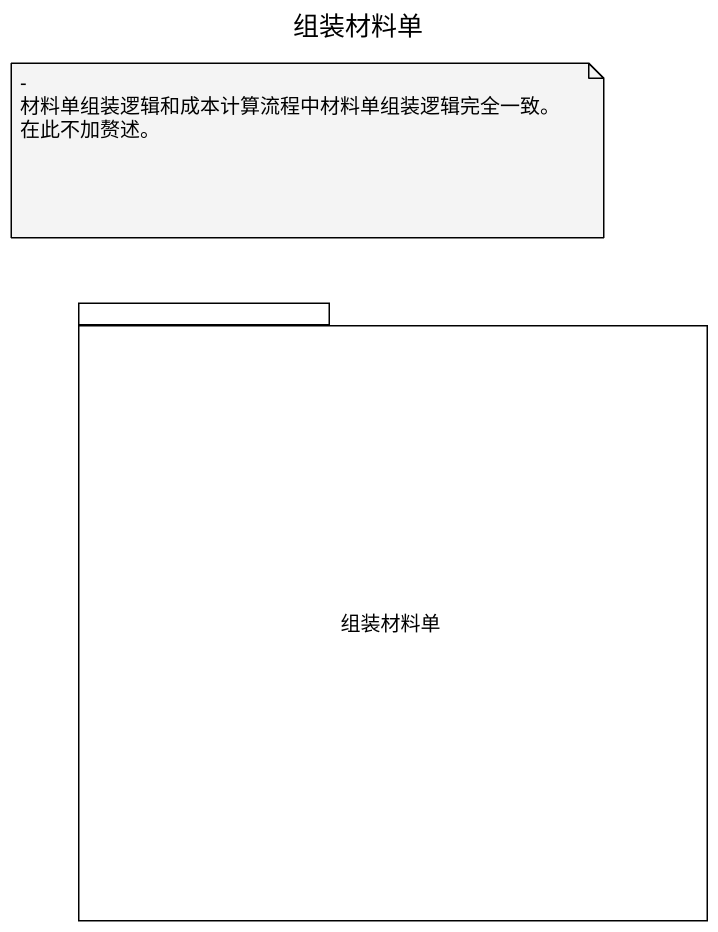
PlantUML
@startuml
title 组装材料单
package 组装材料单 {
}
note as N1
  - 材料单组装逻辑和成本计算流程中材料单组装逻辑完全一致。在此不加赘述。
end note
@enduml
